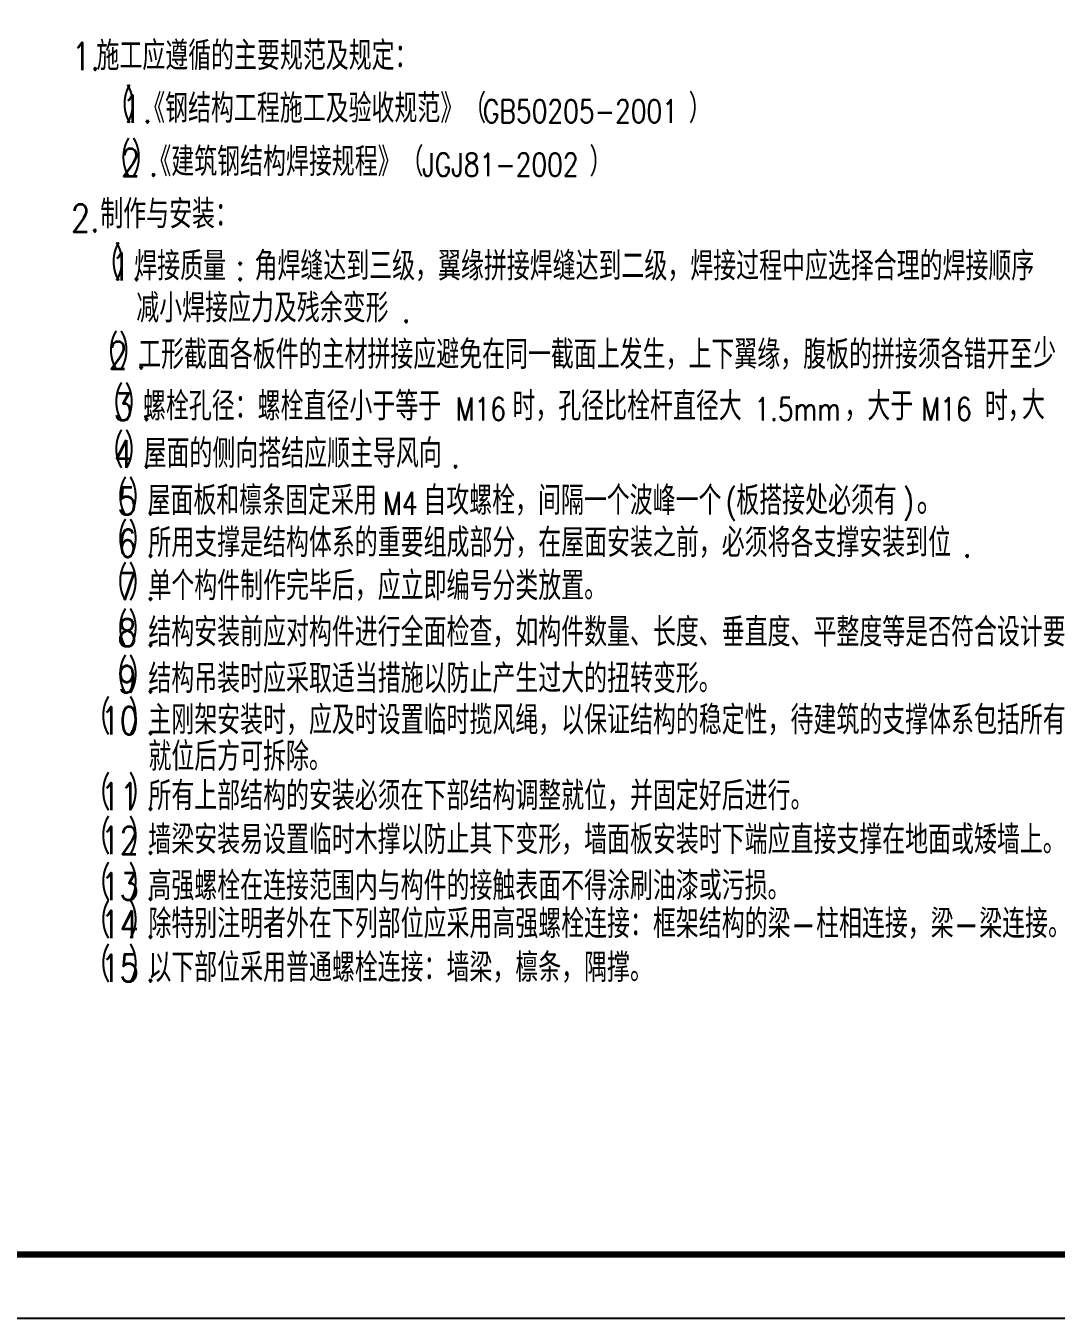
# Model space of a CAD drawing. Extents: x 40002367 to 40460080, y 192184 to 372766.
# Drawn here: x 40420052 to 40436226, y 330766 to 351055 of the extents above; entities that cross this region are included whole.
import ezdxf

# ---------------------------------------------------------------- set-up
doc = ezdxf.new("R2010")
doc.units = 0
doc.header["$LTSCALE"] = 1000
doc.header["$MEASUREMENT"] = 0
doc.layers.get('0').update_dxf_attribs({"linetype": 'CONTINUOUS'})
doc.layers.add('PUB_TITLE', color=4, linetype='CONTINUOUS')
doc.styles.add('_HZTXT', font='txt.shx', dxfattribs={"width": 0.8, "bigfont": 'hztxt.shx'})
doc.styles.add('_TXT', font='SIMPLEX.shx', dxfattribs={"width": 0.6})
doc.styles.add('DIM_FONT', font='SIMPLEX.shx', dxfattribs={"width": 0.8})

msp = doc.modelspace()

# ---------------------------------------------------------------- linework, layer by layer
at = {"layer": 'PUB_TITLE'}
msp.add_lwpolyline([(40385779.9, 330765.6), (40460079.9, 330765.6), (40460079.9, 372765.6), (40385779.9, 372765.6)], close=True, dxfattribs=at)
at = {"layer": 'PUB_TITLE', "const_width": 100}
msp.add_lwpolyline([(40388279.9, 331765.6), (40459079.9, 331765.6), (40459079.9, 371765.6), (40388279.9, 371765.6)], close=True, dxfattribs=at)

# ---------------------------------------------------------------- texts
at = {"width": 0.8}
for s, height, style, p in [('施工应遵循的主要规范及规定：', 450, '_HZTXT', (40421160.1, 350359.9, 0)), ('1.', 432, '_TXT', (40420771.6, 350359.9, 0)), ('（', 540, '_HZTXT', (40421285.7, 349533.4, 0)), ('）', 540, '_HZTXT', (40421612.4, 349533.4, 0)), ('《钢结构工程施工及验收规范》（', 450, '_HZTXT', (40421878.2, 349533.4, 0)), ('）', 450, '_HZTXT', (40430456.8, 349533.4, 0)), ('1', 432, '_TXT', (40421563.2, 349533.4, 0)), ('GB50205-2001', 360, 'DIM_FONT', (40427227.1, 349533.4, 0)), ('.', 432, '_TXT', (40421886.4, 349533.4, 0)), ('（', 540, '_HZTXT', (40421267.3, 348695.5, 0)), ('）', 540, '_HZTXT', (40421709.1, 348695.5, 0)), ('《建筑钢结构焊接规程》（', 450, '_HZTXT', (40421974.9, 348695.5, 0)), ('）', 450, '_HZTXT', (40428899, 348695.5, 0)), ('2', 432, '_TXT', (40421544.8, 348695.5, 0)), ('JGJ81-2002', 360, 'DIM_FONT', (40426272, 348695.5, 0)), ('.', 432, '_TXT', (40421983.2, 348695.5, 0)), ('制作与安装：', 450, '_HZTXT', (40421220.4, 347873.8, 0)), ('2.', 432, '_TXT', (40420761.6, 347822.8, 0)), ('（', 540, '_HZTXT', (40421113.7, 347057.5, 0)), ('）', 540, '_HZTXT', (40421440.3, 347057.5, 0)), ('焊接质量', 450, '_HZTXT', (40421753.8, 347057.5, 0)), ('角焊缝达到三级，翼缘拼接焊缝达到二级，焊接过程中应选择合理的焊接顺序', 450, '_HZTXT', (40423642.1, 347057.5, 0)), ('1', 432, '_TXT', (40421391.2, 347057.5, 0)), (':', 432, '_TXT', (40423341.4, 347057.5, 0)), ('.', 432, '_TXT', (40421714.4, 347057.5, 0)), ('减小焊接应力及残余变形', 450, '_HZTXT', (40421785.1, 346398.7, 0)), ('.', 432, '_TXT', (40425945.7, 346398.7, 0)), ('（', 540, '_HZTXT', (40421072.4, 345668.8, 0)), ('）', 540, '_HZTXT', (40421514.2, 345668.8, 0)), ('工形截面各板件的主材拼接应避免在同一截面上发生，上下翼缘，腹板的拼接须各错开至', 450, '_HZTXT', (40421814, 345668.8, 0)), ('少', 450, '_HZTXT', (40435866.4, 345690.6, 0)), ('2', 432, '_TXT', (40421349.8, 345668.8, 0)), ('.', 432, '_TXT', (40421788.2, 345668.8, 0)), ('（', 540, '_HZTXT', (40421155.5, 344858.3, 0)), ('）', 540, '_HZTXT', (40421597.3, 344858.3, 0)), ('螺栓孔径：螺栓直径小于等于', 450, '_HZTXT', (40421890.4, 344858.3, 0)), ('时，孔径比栓杆直径大', 450, '_HZTXT', (40427690.1, 344858.3, 0)), ('，大于', 450, '_HZTXT', (40432901.4, 344858.3, 0)), ('时，', 450, '_HZTXT', (40435106.5, 344858.3, 0)), ('大', 450, '_HZTXT', (40435689.3, 344875.1, 0)), ('3', 432, '_TXT', (40421433, 344858.3, 0)), ('M16', 360, 'DIM_FONT', (40426798.1, 344858.3, 0)), ('1.5mm', 360, 'DIM_FONT', (40431487.2, 344858.3, 0)), ('M16', 360, 'DIM_FONT', (40434110.3, 344858.3, 0)), ('（', 540, '_HZTXT', (40421155.5, 344116, 0)), ('）', 540, '_HZTXT', (40421597.3, 344116, 0)), ('.', 432, '_TXT', (40421871.4, 344858.3, 0)), ('4', 432, '_TXT', (40421433, 344116, 0)), ('屋面的侧向搭结应顺主导风向', 450, '_HZTXT', (40421900.5, 344116, 0)), ('.', 432, '_TXT', (40421871.4, 344116, 0)), ('.', 432, '_TXT', (40426724.6, 344116, 0)), ('（', 540, '_HZTXT', (40421216.9, 343377.2, 0)), ('）', 540, '_HZTXT', (40421658.7, 343377.2, 0)), ('5', 432, '_TXT', (40421494.3, 343377.2, 0)), ('屋面板和檩条固定采用', 450, '_HZTXT', (40421961.9, 343377.2, 0)), ('M4', 360, 'DIM_FONT', (40425659.3, 343377.2, 0)), ('自攻螺栓，间隔一个波峰一个', 450, '_HZTXT', (40426291.4, 343377.2, 0)), ('(', 360, 'DIM_FONT', (40431038.9, 343405.4, 0)), ('板搭接处必须有', 450, '_HZTXT', (40431203.7, 343377.2, 0)), (')', 360, 'DIM_FONT', (40433822.1, 343405.4, 0)), ('。', 540, '_HZTXT', (40434035.2, 343377.2, 0)), ('（', 540, '_HZTXT', (40421216.9, 342714.8, 0)), ('）', 540, '_HZTXT', (40421658.7, 342714.8, 0)), ('.', 432, '_TXT', (40421932.7, 343377.2, 0)), ('6', 432, '_TXT', (40421494.3, 342714.8, 0)), ('所用支撑是结构体系的重要组成部分，在屋面安装之前，必须将各支撑安装到位', 450, '_HZTXT', (40421975.5, 342714.8, 0)), ('.', 432, '_TXT', (40421932.7, 342714.8, 0)), ('.', 432, '_TXT', (40434752.1, 342714.8, 0)), ('（', 540, '_HZTXT', (40421216.9, 342037.7, 0)), ('）', 540, '_HZTXT', (40421658.7, 342037.7, 0)), ('单个构件制作完毕后，应立即编号分类放置。', 450, '_HZTXT', (40421975.5, 342037.7, 0)), ('7', 432, '_TXT', (40421494.3, 342037.7, 0)), ('.', 432, '_TXT', (40421932.7, 342037.7, 0)), ('（', 540, '_HZTXT', (40421216.9, 341309.7, 0)), ('）', 540, '_HZTXT', (40421658.7, 341309.7, 0)), ('8', 432, '_TXT', (40421494.3, 341309.7, 0)), ('结构安装前应对构件进行全面检查，如构件数量、长度、垂直度、平整度等是否符合设计要求和规范要求。', 450, '_HZTXT', (40421975.5, 341309.7, 0)), ('.', 432, '_TXT', (40421932.7, 341309.7, 0)), ('（', 540, '_HZTXT', (40421216.9, 340581.8, 0)), ('）', 540, '_HZTXT', (40421658.7, 340581.8, 0)), ('结构吊装时应采取适当措施以防止产生过大的扭转变形。', 450, '_HZTXT', (40421975.5, 340581.8, 0)), ('9', 432, '_TXT', (40421494.3, 340581.8, 0)), ('（', 540, '_HZTXT', (40420951.1, 339930.4, 0)), ('）', 540, '_HZTXT', (40421658.7, 339930.4, 0)), ('.', 432, '_TXT', (40421932.7, 340581.8, 0)), ('10', 432, '_TXT', (40421228.6, 339930.4, 0)), ('主刚架安装时，应及时设置临时揽风绳，以保证结构的稳定性，待建筑的支撑体系包括所有纵向系杆均安装', 450, '_HZTXT', (40421975.5, 339930.4, 0)), ('.', 432, '_TXT', (40421932.7, 339930.4, 0)), ('就位后方可拆除。', 450, '_HZTXT', (40421975.5, 339358.1, 0)), ('（', 540, '_HZTXT', (40420951.1, 338740.5, 0)), ('）', 540, '_HZTXT', (40421658.7, 338740.5, 0)), ('所有上部结构的安装必须在下部结构调整就位，并固定好后进行。', 450, '_HZTXT', (40421975.5, 338740.5, 0)), ('11', 432, '_TXT', (40421228.6, 338740.5, 0)), ('（', 540, '_HZTXT', (40420951.1, 338052.6, 0)), ('）', 540, '_HZTXT', (40421658.7, 338052.6, 0)), ('.', 432, '_TXT', (40421932.7, 338740.5, 0)), ('12', 432, '_TXT', (40421228.6, 338052.6, 0)), ('墙梁安装易设置临时木撑以防止其下变形，墙面板安装时下端应直接支撑在地面或矮墙上。', 450, '_HZTXT', (40421975.5, 338052.6, 0)), ('.', 432, '_TXT', (40421932.7, 338052.6, 0)), ('（', 540, '_HZTXT', (40420951.1, 337327.5, 0)), ('）', 540, '_HZTXT', (40421658.7, 337327.5, 0)), ('高强螺栓在连接范围内与构件的接触表面不得涂刷油漆或污损。', 450, '_HZTXT', (40421975.5, 337327.5, 0)), ('13', 432, '_TXT', (40421228.6, 337327.5, 0)), ('（', 540, '_HZTXT', (40420951.1, 336732.6, 0)), ('）', 540, '_HZTXT', (40421658.7, 336732.6, 0)), ('.', 432, '_TXT', (40421932.7, 337327.5, 0)), ('除特别注明者外在下列部位应采用高强螺栓连接：框架结构的梁-柱相连接，梁-梁连接。', 450, '_HZTXT', (40421975.5, 336732.6, 0)), ('14', 432, '_TXT', (40421228.6, 336732.6, 0)), ('（', 540, '_HZTXT', (40420951.1, 336044.7, 0)), ('）', 540, '_HZTXT', (40421658.7, 336044.7, 0)), ('.', 432, '_TXT', (40421932.7, 336732.6, 0)), ('15', 432, '_TXT', (40421228.6, 336044.7, 0)), ('以下部位采用普通螺栓连接：墙梁，檩条，隅撑。', 450, '_HZTXT', (40421975.5, 336044.7, 0)), ('.', 432, '_TXT', (40421932.7, 336044.7, 0))]:
    msp.add_text(s, height=height, dxfattribs=dict(at, style=style)).set_placement(p)

doc.saveas('drawing.dxf')
